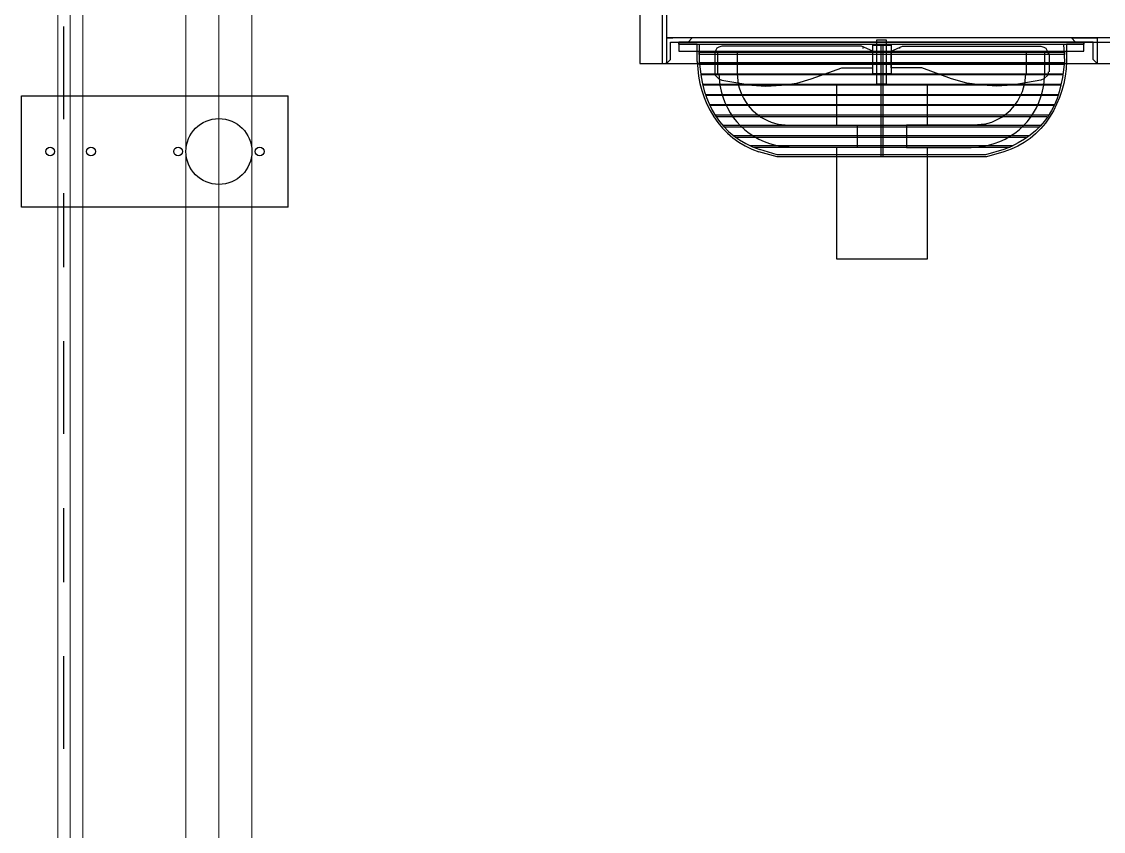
# Model space of a CAD drawing. Header units: metres. Extents: x 532250 to 532639, y 2673852 to 2674172.
# Drawn here: x 532451.043 to 532452.502, y 2674041.174 to 2674042.267 of the extents above; entities that cross this region are included whole.
import ezdxf

# ---------------------------------------------------------------- set-up
doc = ezdxf.new("R2010")
doc.units = ezdxf.units.M
doc.header["$MEASUREMENT"] = 0
for name, pattern in [('CABLEBUS$0$DASHED2', [0.375, 0.25, -0.125]), ('CENTER', [2, 1.25, -0.25, 0.25, -0.25]), ('CENTER2', [1.125, 0.75, -0.125, 0.125, -0.125])]:
    doc.linetypes.add(name, pattern=pattern)
doc.layers.add('IDT', color=7, linetype='Continuous')

# ---------------------------------------------------------------- blocks, each defined once
blk = doc.blocks.new('IDT')
at = {"layer": 'IDT', "color": 0, "lineweight": 0}
for p, q in [((15.5735, 21.8207), (15.5735, 14.662)), ((15.5735, 21.8207), (15.5735, 14.662)), ((15.6625, 14.662), (15.6625, 21.8207)), ((15.6625, 14.662), (15.6625, 21.8207)), ((15.8014, 17.1033), (15.8014, 14.3103)), ((15.8014, 17.1033), (15.8014, 14.3103)), ((15.8354, 14.3103), (15.8354, 17.1033)), ((15.8354, 14.3103), (15.8354, 17.1033))]:
    blk.add_line(p, q, dxfattribs=at)
at = {"layer": 'IDT', "color": 0, "linetype": 'CENTER2', "lineweight": 0, "ltscale": 500}
for p, q in [((15.618, 21.8207), (15.618, 14.1816)), ((15.618, 21.8207), (15.618, 14.1816)), ((15.8184, 21.7079), (15.8184, 14.3103)), ((15.8184, 21.7079), (15.8184, 14.3103))]:
    blk.add_line(p, q, dxfattribs=at)
at = {"layer": 'IDT', "color": 8, "linetype": 'CENTER', "ltscale": 0.1}
blk.add_line((15.8275, 7.4232), (15.8275, 16.5476), dxfattribs=at)
at = {"layer": 'IDT', "color": 0, "lineweight": 25}
for p, q in [((14.6629, 15.6618), (14.6629, 15.8125)), ((14.6629, 15.8125), (14.7846, 15.8125)), ((14.7846, 15.8125), (14.7846, 15.6618)), ((14.5592, 15.6673), (14.5827, 15.6742)), ((14.5592, 15.6645), (14.5841, 15.6715)), ((14.5827, 15.6742), (14.8649, 15.6742)), ((14.5841, 15.6715), (14.8649, 15.6715)), ((14.7224, 15.5221), (14.7224, 15.6742)), ((14.7252, 15.5221), (14.7252, 15.6742)), ((14.8649, 15.6742), (14.8898, 15.6673)), ((14.8649, 15.6715), (14.8884, 15.6645)), ((14.9008, 15.659), (14.5467, 15.659)), ((14.5509, 15.6618), (14.8967, 15.6618)), ((14.6034, 15.6618), (14.5882, 15.6604)), ((14.6906, 15.6618), (14.6034, 15.6618)), ((14.6906, 15.6313), (14.6906, 15.6618)), ((14.757, 15.6313), (14.757, 15.6618)), ((14.757, 15.6618), (14.8441, 15.6618)), ((14.8441, 15.6618), (14.8593, 15.6604)), ((14.9243, 15.6452), (14.5246, 15.6452)), ((14.5274, 15.6479), (14.9216, 15.6479)), ((14.9382, 15.6313), (14.5094, 15.6313)), ((14.5108, 15.6341), (14.9368, 15.6341)), ((14.5855, 15.63), (14.5993, 15.6313)), ((14.5993, 15.6313), (14.6906, 15.6313)), ((14.6629, 15.576), (14.6629, 15.6313)), ((14.8496, 15.6313), (14.757, 15.6313)), ((14.7846, 15.6313), (14.7846, 15.576)), ((14.8635, 15.63), (14.8496, 15.6313)), ((14.9492, 15.6175), (14.4997, 15.6175)), ((14.5011, 15.6203), (14.9478, 15.6203)), ((14.9561, 15.6037), (14.4914, 15.6037)), ((14.4928, 15.6051), (14.9548, 15.6051)), ((14.9617, 15.5899), (14.4859, 15.5899)), ((14.4873, 15.5912), (14.9617, 15.5912)), ((14.9658, 15.576), (14.4817, 15.576)), ((14.4831, 15.5774), (14.9658, 15.5774)), ((14.4997, 15.5636), (14.5052, 15.5691)), ((14.5052, 15.5774), (14.5039, 15.5622)), ((14.5052, 15.5691), (14.5094, 15.5705)), ((14.5094, 15.5705), (14.5481, 15.5774)), ((14.5301, 15.5622), (14.5315, 15.576)), ((14.5481, 15.5774), (14.5689, 15.5788)), ((14.5689, 15.5788), (14.5882, 15.5774)), ((14.5882, 15.5774), (14.609, 15.5746)), ((14.609, 15.5746), (14.6297, 15.5691)), ((14.6297, 15.5691), (14.6698, 15.5539)), ((14.7846, 15.576), (14.6629, 15.576)), ((14.7182, 15.5165), (14.7182, 15.576)), ((14.7182, 15.576), (14.7307, 15.576)), ((14.7307, 15.576), (14.7307, 15.5165)), ((14.8192, 15.5691), (14.7777, 15.5539)), ((14.8386, 15.5746), (14.8192, 15.5691)), ((14.8593, 15.5774), (14.8386, 15.5746)), ((14.8801, 15.5788), (14.8593, 15.5774)), ((14.8994, 15.5774), (14.8801, 15.5788)), ((14.9396, 15.5705), (14.8994, 15.5774)), ((14.9188, 15.5622), (14.9174, 15.576)), ((14.9437, 15.5691), (14.9396, 15.5705)), ((14.9437, 15.5622), (14.9423, 15.5774)), ((14.9465, 15.5663), (14.9437, 15.5691)), ((14.9686, 15.5622), (14.479, 15.5622)), ((14.4803, 15.5636), (14.9686, 15.5636)), ((14.4983, 15.5345), (14.4983, 15.5594)), ((14.4997, 15.5594), (14.4997, 15.5636)), ((14.5039, 15.5622), (14.5039, 15.5318)), ((14.5288, 15.5622), (14.5288, 15.5318)), ((14.6698, 15.5539), (14.7113, 15.5539)), ((14.7113, 15.5235), (14.7113, 15.5622)), ((14.7113, 15.5622), (14.7362, 15.5622)), ((14.7113, 15.5539), (14.7113, 15.5318)), ((14.7362, 15.5622), (14.7362, 15.5235)), ((14.7777, 15.5539), (14.7362, 15.5539)), ((14.7362, 15.5539), (14.7362, 15.5318)), ((14.9188, 15.5318), (14.9188, 15.5622)), ((14.9451, 15.5622), (14.9451, 15.5318)), ((14.9492, 15.5636), (14.9465, 15.5663)), ((14.9492, 15.5594), (14.9492, 15.5636)), ((14.9492, 15.5345), (14.9492, 15.5594)), ((15.0502, 15.5484), (13.8579, 15.5484)), ((14.4333, 15.5138), (14.4333, 15.5484)), ((14.4333, 15.5484), (14.4389, 15.5428)), ((14.4389, 15.5428), (14.4389, 15.5193)), ((14.4748, 15.5221), (14.4748, 15.5456)), ((14.4776, 15.547), (14.4776, 15.5497)), ((14.4776, 15.5497), (14.97, 15.5497)), ((14.97, 15.547), (14.4776, 15.547)), ((14.479, 15.5221), (14.4776, 15.5456)), ((14.97, 15.5497), (14.97, 15.547)), ((14.97, 15.5221), (14.97, 15.5456)), ((14.9727, 15.5456), (14.9727, 15.5221)), ((15.0142, 15.5484), (15.0087, 15.5428)), ((15.0087, 15.5428), (15.0087, 15.5193)), ((15.0142, 15.5138), (15.0142, 15.5484)), ((15.0142, 15.3838), (15.0142, 15.5484)), ((15.0142, 15.5484), (15.0156, 15.5484)), ((15.0198, 15.5484), (15.0198, 15.3879)), ((15.0502, 15.4183), (15.0502, 15.5484)), ((14.9976, 15.5318), (14.4513, 15.5318)), ((14.4513, 15.5318), (14.4513, 15.5193)), ((14.4776, 15.5331), (14.4776, 15.5359)), ((14.4776, 15.5359), (14.97, 15.5359)), ((14.97, 15.5331), (14.4776, 15.5331)), ((14.5011, 15.5304), (14.4997, 15.5345)), ((14.5025, 15.5276), (14.5011, 15.5304)), ((14.5052, 15.5262), (14.5025, 15.5276)), ((14.5094, 15.5248), (14.5052, 15.5262)), ((14.6961, 15.5248), (14.5094, 15.5248)), ((14.7113, 15.5318), (14.6961, 15.5248)), ((14.6989, 15.5276), (14.7003, 15.5276)), ((14.7362, 15.5318), (14.7514, 15.5248)), ((14.7487, 15.5276), (14.7501, 15.5276)), ((14.7514, 15.5248), (14.9396, 15.5248)), ((14.9396, 15.5248), (14.9437, 15.5262)), ((14.9437, 15.5262), (14.9465, 15.5276)), ((14.9465, 15.5276), (14.9478, 15.5304)), ((14.9478, 15.5304), (14.9492, 15.5345)), ((14.97, 15.5359), (14.97, 15.5331)), ((14.9976, 15.5193), (14.9976, 15.5318)), ((13.8579, 15.5138), (15.0142, 15.5138)), ((14.9852, 15.5193), (13.887, 15.5193)), ((14.4679, 15.5138), (14.4333, 15.5138)), ((14.4389, 15.5193), (14.4624, 15.5193)), ((14.4513, 15.5193), (14.4513, 15.5221)), ((14.4513, 15.5221), (14.4748, 15.5221)), ((14.9976, 15.5221), (14.4513, 15.5221)), ((14.4513, 15.5221), (14.4513, 15.5193)), ((14.4513, 15.5193), (14.9976, 15.5193)), ((14.9976, 15.5193), (14.4513, 15.5193)), ((14.4513, 15.5193), (14.479, 15.5193)), ((14.4624, 15.5193), (14.4679, 15.5138)), ((14.7362, 15.5235), (14.7113, 15.5235)), ((14.7307, 15.5165), (14.7182, 15.5165)), ((14.97, 15.5193), (14.9976, 15.5193)), ((14.9727, 15.5221), (14.9976, 15.5221)), ((14.9852, 15.5193), (14.9797, 15.5138)), ((14.9797, 15.5138), (15.0142, 15.5138)), ((15.0087, 15.5193), (14.9852, 15.5193)), ((14.9976, 15.5221), (14.9976, 15.5193)), ((14.9976, 15.5193), (14.9976, 15.5221)), ((15.0142, 15.5138), (15.0059, 15.5138))]:
    blk.add_line(p, q, dxfattribs=at)
at = {"layer": 'IDT', "color": 0}
for p, q in [((15.5245, 15.742), (15.8841, 15.742)), ((15.5245, 15.742), (15.5245, 15.592)), ((15.5245, 15.742), (15.8841, 15.742)), ((15.5245, 15.742), (15.5245, 15.592)), ((15.8841, 15.742), (15.8841, 15.592)), ((15.8841, 15.742), (15.8841, 15.592)), ((15.8841, 15.592), (15.5245, 15.592)), ((15.8841, 15.592), (15.5245, 15.592))]:
    blk.add_line(p, q, dxfattribs=at)
at = {"layer": 'IDT', "color": 0, "linetype": 'CABLEBUS$0$DASHED2', "ltscale": 100}
blk.add_circle((15.618, 15.667), 0.0445, dxfattribs=at)
blk.add_circle((15.618, 15.667), 0.0445, dxfattribs=at)
at = {"layer": 'IDT', "color": 0}
for centre in [(15.563, 15.667), (15.563, 15.667), (15.673, 15.667), (15.673, 15.667), (15.7906, 15.667), (15.7906, 15.667), (15.8456, 15.667), (15.8456, 15.667)]:
    blk.add_circle(centre, 0.006, dxfattribs=at)
at = {"layer": 'IDT', "color": 0, "lineweight": 25}
for centre, start, end in [((14.5993, 15.5622), 101.5341, 168.4659), ((14.8496, 15.5622), 11.5341, 78.4659)]:
    blk.add_arc(centre, 0.0692, start, end, dxfattribs=at)
for points in [[(14.4748, 15.5456), (14.4759, 15.5984), (14.5063, 15.6521), (14.5592, 15.6673)], [(14.4776, 15.5456), (14.4826, 15.606), (14.5035, 15.6419), (14.5592, 15.6645)], [(14.5882, 15.6604), (14.544, 15.6524), (14.5132, 15.6216), (14.5052, 15.5774)], [(14.9423, 15.5774), (14.9343, 15.6216), (14.9035, 15.6524), (14.8593, 15.6604)], [(14.97, 15.5456), (14.9663, 15.6016), (14.9427, 15.6457), (14.8884, 15.6645)], [(14.9727, 15.5456), (14.9721, 15.5989), (14.9419, 15.6505), (14.8898, 15.6673)]]:
    blk.add_open_spline(points, degree=3, dxfattribs=at)

msp = doc.modelspace()

# ---------------------------------------------------------------- block references
at = {"layer": 'IDT', "color": 8, "rotation": 180}
msp.add_blockref('IDT', (532466.9273, 2674057.7589), dxfattribs=at)

doc.saveas('drawing.dxf')
